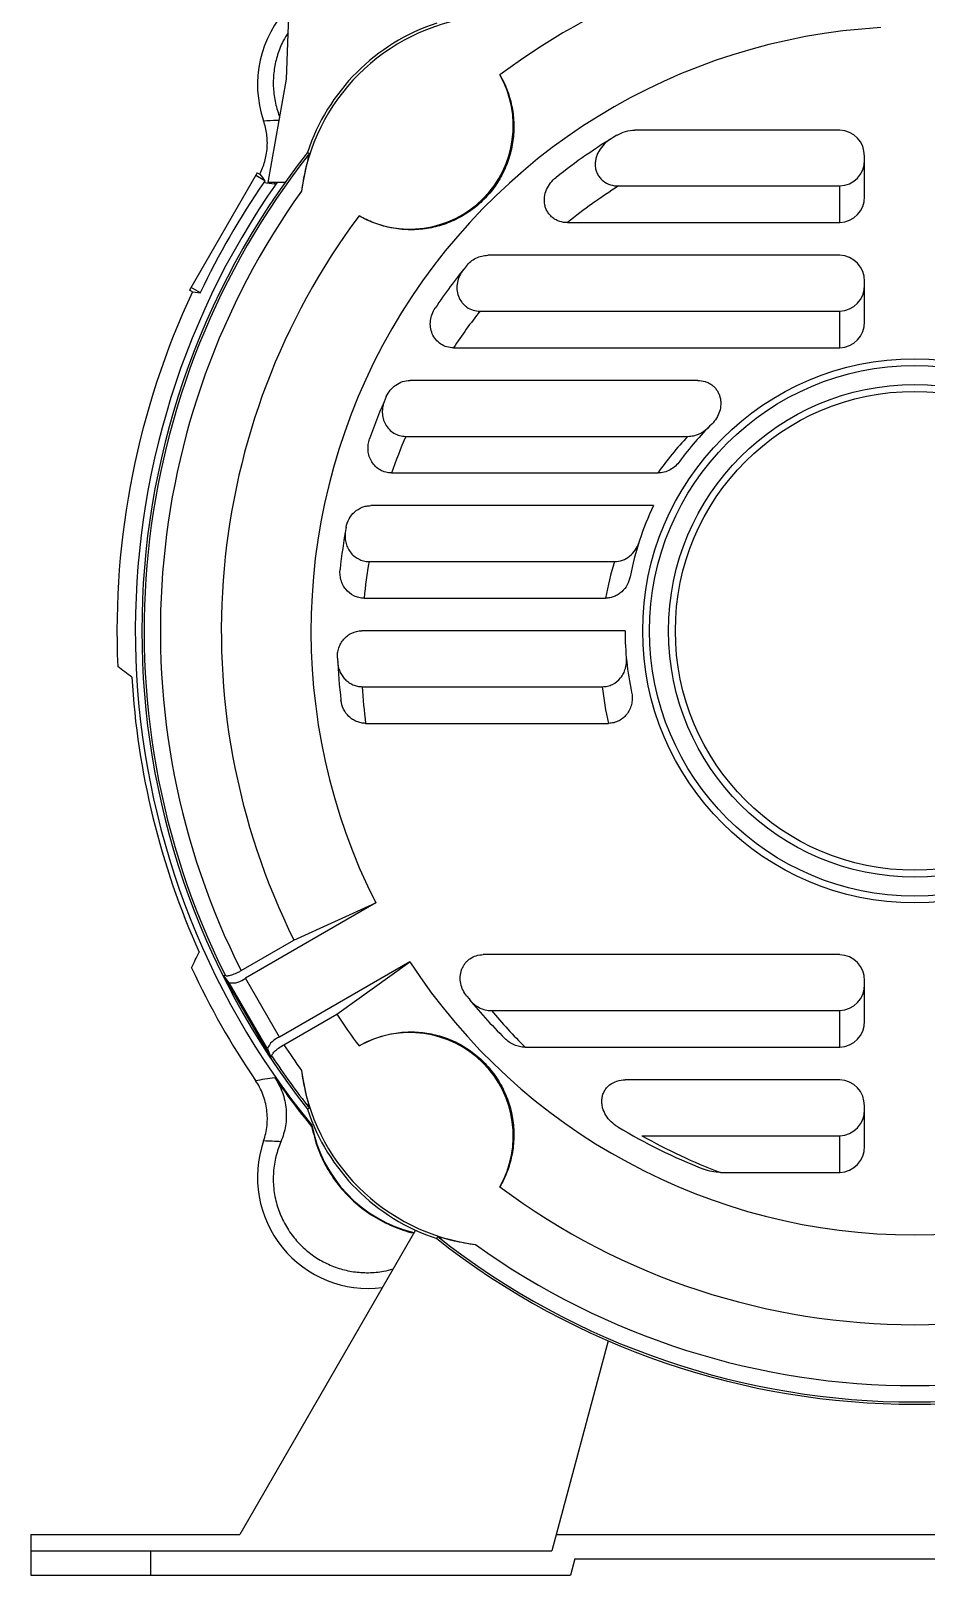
# Paper-space layout '_Left' of a CAD drawing. Header units: inches. Extents: x -3.25 to 5.04, y -3.47 to 5.05.
# Drawn here: x -3.25 to 0.04, y -3.47 to 2.2 of the extents above; entities that cross this region are included whole.
import ezdxf

# ---------------------------------------------------------------- set-up
doc = ezdxf.new("R2010")
doc.units = ezdxf.units.IN
doc.header["$MEASUREMENT"] = 0

psp = doc.layouts.new('_Left')

# ---------------------------------------------------------------- linework, layer by layer
at = {"color": 7, "linetype": 'Continuous', "lineweight": 25}
for p, q in [((-2.31, 2.0269), (-2.2296, 4.3283)), ((-2.377, 1.6469), (-2.31, 2.0269)), ((-0.275, 1.84), (-1.0294, 1.84)), ((-2.2331, 1.7576), (-2.2259, 1.7538)), ((-0.185, 1.5958), (-0.185, 1.7442)), ((-2.4173, 1.683), (-2.6662, 1.252)), ((-2.3894, 1.6538), (-2.423, 1.6732)), ((-2.4173, 1.683), (-2.4085, 1.6779)), ((-2.316, 1.6469), (-2.377, 1.6469)), ((-2.3541, 1.6408), (-2.3499, 1.6469)), ((-2.3512, 1.6469), (-2.3541, 1.6408)), ((-1.0888, 1.6347), (-0.275, 1.6347)), ((-0.275, 1.5), (-0.275, 1.6347)), ((-1.2769, 1.5), (-0.275, 1.5)), ((-0.275, 1.38), (-1.5694, 1.38)), ((-2.6557, 1.2459), (-2.6662, 1.252)), ((-2.6268, 1.2423), (-2.6605, 1.2618)), ((-0.185, 1.1358), (-0.185, 1.2842)), ((-2.6557, 1.2459), (-2.6268, 1.2423)), ((-1.5986, 1.1747), (-0.275, 1.1747)), ((-0.275, 1.04), (-0.275, 1.1747)), ((-1.696, 1.04), (-0.275, 1.04)), ((-0.7975, 0.92), (-1.8556, 0.92)), ((-1.8715, 0.7147), (-0.8338, 0.7147)), ((-1.9234, 0.58), (-0.9447, 0.58)), ((-0.9605, 0.46), (-2.0001, 0.46)), ((-2.0065, 0.2547), (-1.1041, 0.2547)), ((-2.0247, 0.12), (-1.1367, 0.12)), ((-1.065, 0), (-2.0332, 0)), ((-2.0314, -0.2053), (-1.1487, -0.2053)), ((-2.0189, -0.34), (-1.1264, -0.34)), ((-1.982, -1), (-2.461, -1.2765)), ((-2.2825, -1.1363), (-1.982, -1)), ((-2.4769, -1.2486), (-2.2825, -1.1363)), ((-0.275, -1.19), (-1.5864, -1.19)), ((-1.857, -1.2165), (-2.336, -1.4931)), ((-2.1253, -1.4085), (-1.857, -1.2165)), ((-2.5404, -1.2673), (-2.5359, -1.2647)), ((-2.5207, -1.2931), (-2.5404, -1.2673)), ((-2.3678, -1.5664), (-2.5404, -1.2673)), ((-2.3802, -1.5365), (-2.5207, -1.2931)), ((-2.336, -1.4931), (-2.461, -1.2765)), ((-0.185, -1.4342), (-0.185, -1.2858)), ((-2.3197, -1.5208), (-2.1253, -1.4085)), ((-1.5566, -1.3953), (-0.275, -1.3953)), ((-0.275, -1.53), (-0.275, -1.3953)), ((-1.4325, -1.53), (-0.275, -1.53)), ((-2.3802, -1.5365), (-2.3678, -1.5664)), ((-2.3678, -1.5664), (-2.3632, -1.5638)), ((-0.275, -1.65), (-1.0642, -1.65)), ((-2.2259, -1.7538), (-2.2331, -1.7576)), ((-0.185, -1.8942), (-0.185, -1.7458)), ((-1.0028, -1.8553), (-0.275, -1.8553)), ((-0.275, -1.99), (-0.275, -1.8553)), ((-0.7145, -1.99), (-0.275, -1.99)), ((-1.8359, -2.2023), (-2.4814, -3.3203)), ((-1.7576, -2.2331), (-1.7538, -2.2259)), ((-1.1273, -2.6087), (-1.334, -3.3803)), ((-3.25, -3.3203), (-3.25, -3.47)), ((-3.25, -3.3203), (-2.4814, -3.3203)), ((-1.3179, -3.3203), (1.3179, -3.3203)), ((-3.25, -3.3803), (-1.334, -3.3803)), ((-2.81, -3.3803), (-2.81, -3.47)), ((-1.2491, -3.41), (-1.2652, -3.47)), ((-1.2491, -3.41), (1.2491, -3.41)), ((-3.25, -3.47), (-1.2652, -3.47))]:
    psp.add_line(p, q, dxfattribs=at)
for radius in [1, 0.975, 0.905, 0.88]:
    psp.add_circle((0, 0), radius, dxfattribs=at)
for centre, radius, start, end in [((0, 0), 2.5497, 93.5337, 126.7439), ((-2.0082, 2.0082), 0.4084, 135.7416, 199.0977), ((-1.5238, 1.5238), 0.7367, 97.1448, 172.8552), ((-1.5238, 1.5238), 0.7469, 108.245, 161.755), ((0, 0), 2.22, 93.2278, 206.7722), ((-1.8562, 1.8562), 0.38, 240.5277, 29.4723), ((0, 0), 2.125, 121.0061, 128.3565), ((-0.2781, 1.7469), 0.0931, 358.3476, 88.0908), ((0, 0), 2.8419, 141.7945, 218.2055), ((0, 0), 2.8338, 141.7656, 206.5066), ((-0.278, 1.7276), 0.093, 271.8362, 1.7254), ((0, 0), 2.8659, 144.9255, 219.3244), ((0, 0), 2.9058, 145.4668, 154.6883), ((0, 0), 2.7738, 144.3807, 206.7521), ((0, -0.0846), 2.035, 122.3456, 128.862), ((-0.278, 1.593), 0.093, 271.8362, 1.7254), ((0, 0), 2.5497, 143.2561, 206.4663), ((-0.278, 1.287), 0.093, 358.2746, 88.1638), ((0, 0), 2.125, 140.871, 146.0741), ((-0.278, 1.2676), 0.093, 271.8362, 1.7254), ((0, 0), 2.9334, 154.8672, 182.5642), ((0, -0.0846), 2.035, 141.772, 146.4534), ((-0.278, 1.133), 0.093, 271.8362, 1.7254), ((0, 0), 2.125, 156.1074, 160.6051), ((0, 0), 1.065, 134.4703, 144.1908), ((0, -0.0846), 2.035, 156.8744, 160.9392), ((0, -0.0846), 1.155, 136.2126, 144.8732), ((0, 0), 1.065, 154.4102, 169.2328), ((0, 0), 2.125, 169.6897, 173.9133), ((0, -0.0846), 2.035, 170.4038, 174.2305), ((0, -0.0846), 1.155, 162.9195, 169.798), ((0, 0), 1.065, 180, 192.2073), ((0, 0), 2.125, 182.6976, 186.8928), ((0, 0), 2.8839, 183.3758, 204.1628), ((0, -0.0846), 2.035, 183.402, 187.2106), ((0, -0.0846), 1.155, 186.0014, 192.7766), ((-0.278, -1.283), 0.093, 358.2746, 88.1638), ((0, 0), 2.9334, 204.9744, 214.284), ((0, 0), 2.22, 213.2278, 326.7722), ((-2.5087, -1.2205), 0.0735, 260.5879, 310.3973), ((-0.278, -1.3024), 0.093, 271.8362, 1.7254), ((0, 0), 2.125, 219.1853, 224.8116), ((0, 0), 2.5497, 213.5337, 216.7439), ((0, -0.0846), 2.035, 220.0988, 225.258), ((-0.278, -1.437), 0.093, 271.8362, 1.7254), ((-2.3114, -1.5623), 0.0735, 109.6027, 159.4121), ((0, 0), 2.7738, 213.2479, 215.6193), ((-1.8562, -1.8562), 0.38, 330.5277, 119.4723), ((0, 0), 2.8338, 213.4934, 218.2344), ((0, 0), 2.8695, 214.8768, 219.3955), ((-1.5238, -1.5238), 0.7367, 187.1448, 262.8552), ((-0.2781, -1.7431), 0.0931, 358.3476, 88.0908), ((-1.5238, -1.5238), 0.7469, 198.245, 251.755), ((-0.278, -1.7624), 0.093, 271.8362, 1.7254), ((-1.7232, -1.7232), 0.5024, 190.6597, 256.4135), ((0, 0), 2.125, 239.0788, 248.5634), ((0, -0.0846), 2.035, 240.4763, 249.4438), ((-2.0082, -2.0082), 0.4084, 160.9023, 277.0841), ((-0.278, -1.897), 0.093, 271.8362, 1.7254), ((0, 0), 2.5497, 233.2561, 306.7439), ((0, 0), 2.8419, 231.7945, 308.2055), ((0, 0), 2.8338, 231.7656, 308.2344), ((0, 0), 2.7738, 234.3807, 305.6193)]:
    psp.add_arc(centre, radius, start, end, dxfattribs=at)
for points, knots in [([(-2.304, 2.1978), (-2.3102, 2.1882), (-2.3265, 2.1628), (-2.3439, 2.1174), (-2.3565, 2.0634), (-2.3601, 2.008), (-2.3546, 1.9522), (-2.3444, 1.912), (-2.336, 1.891), (-2.3346, 1.8874)], [0, 0, 0, 0, 0.103759, 0.273206, 0.440262, 0.611833, 0.785186, 0.963113, 1, 1, 1, 1]), ([(-1.5253, 2.0431), (-1.505, 2.0081), (-1.4905, 1.9707), (-1.48, 1.9209), (-1.4782, 1.9108), (-1.4756, 1.8906), (-1.4748, 1.8804), (-1.4733, 1.8499), (-1.474, 1.8295), (-1.4787, 1.7884), (-1.4829, 1.7676), (-1.4944, 1.7275), (-1.5018, 1.708), (-1.52, 1.67), (-1.5309, 1.6513), (-1.5555, 1.6166), (-1.5691, 1.6003), (-1.5992, 1.5701), (-1.6158, 1.5561), (-1.6505, 1.5314), (-1.6687, 1.5207), (-1.6974, 1.5068), (-1.7072, 1.5026), (-1.7269, 1.4951), (-1.7369, 1.4917), (-1.767, 1.483), (-1.7874, 1.4789), (-1.8184, 1.4752), (-1.8288, 1.4744), (-1.8494, 1.4737), (-1.8597, 1.4738), (-1.8902, 1.4752), (-1.9104, 1.4778), (-1.9404, 1.4841), (-1.9503, 1.4866), (-1.9697, 1.4923), (-1.9793, 1.4956), (-2.0075, 1.5064), (-2.0256, 1.5151), (-2.0431, 1.5253)], [0, 0, 0, 0, 0.125, 0.125, 0.15625, 0.15625, 0.1875, 0.1875, 0.25, 0.25, 0.3125, 0.3125, 0.375, 0.375, 0.4375, 0.4375, 0.5, 0.5, 0.5625, 0.5625, 0.625, 0.625, 0.65625, 0.65625, 0.6875, 0.6875, 0.75, 0.75, 0.78125, 0.78125, 0.8125, 0.8125, 0.875, 0.875, 0.90625, 0.90625, 0.9375, 0.9375, 1, 1, 1, 1]), ([(-2.4085, 1.6779), (-2.4007, 1.6928), (-2.3945, 1.7085), (-2.3852, 1.7412), (-2.3823, 1.7578), (-2.3804, 1.783), (-2.3803, 1.7914), (-2.3807, 1.8083), (-2.3814, 1.8168), (-2.3847, 1.842), (-2.3886, 1.8585), (-2.3941, 1.8746)], [0, 0, 0, 0, 0.25, 0.25, 0.5, 0.5, 0.625, 0.625, 0.75, 0.75, 1, 1, 1, 1]), ([(-1.0946, 1.8214), (-1.0848, 1.8273), (-1.0744, 1.8319), (-1.0525, 1.8382), (-1.041, 1.84), (-1.0294, 1.84)], [0, 0, 0, 0, 0.5, 0.5, 1, 1, 1, 1]), ([(-1.1182, 1.807), (-1.127, 1.8016), (-1.1349, 1.7953), (-1.1492, 1.781), (-1.1555, 1.7728), (-1.1632, 1.7597), (-1.1654, 1.7552), (-1.1693, 1.7459), (-1.1709, 1.741), (-1.1734, 1.7311), (-1.1742, 1.7261), (-1.175, 1.7159), (-1.1749, 1.7108), (-1.1739, 1.7006), (-1.1729, 1.6957), (-1.17, 1.686), (-1.168, 1.6812), (-1.1632, 1.6722), (-1.1603, 1.668), (-1.1537, 1.6602), (-1.15, 1.6566), (-1.138, 1.6471), (-1.1288, 1.6423), (-1.1093, 1.6361), (-1.0991, 1.6347), (-1.0888, 1.6347)], [0, 0, 0, 0, 0.125, 0.125, 0.25, 0.25, 0.3125, 0.3125, 0.375, 0.375, 0.4375, 0.4375, 0.5, 0.5, 0.5625, 0.5625, 0.625, 0.625, 0.6875, 0.6875, 0.75, 0.75, 0.875, 0.875, 1, 1, 1, 1]), ([(-2.2259, 1.7538), (-2.2258, 1.7537), (-2.2259, 1.7528), (-2.2267, 1.7498), (-2.2272, 1.7478), (-2.2291, 1.7411), (-2.2306, 1.7357), (-2.2336, 1.7244), (-2.2351, 1.7185), (-2.2382, 1.7064), (-2.2396, 1.7002), (-2.2439, 1.6812), (-2.2466, 1.6682), (-2.2511, 1.6421), (-2.2531, 1.6288), (-2.2548, 1.6154)], [0, 0, 0, 0, 0.0625, 0.0625, 0.125, 0.125, 0.25, 0.25, 0.375, 0.375, 0.5, 0.5, 0.75, 0.75, 1, 1, 1, 1]), ([(-1.2769, 1.5), (-1.2865, 1.5), (-1.2959, 1.5014), (-1.3096, 1.5057), (-1.3141, 1.5075), (-1.3226, 1.5119), (-1.3266, 1.5144), (-1.3342, 1.5202), (-1.3378, 1.5235), (-1.3442, 1.5306), (-1.347, 1.5344), (-1.3521, 1.5425), (-1.3542, 1.5469), (-1.3577, 1.5558), (-1.3591, 1.5603), (-1.3619, 1.5745), (-1.3622, 1.5841), (-1.3598, 1.6032), (-1.3573, 1.6125), (-1.3459, 1.639), (-1.3338, 1.6544), (-1.3187, 1.6664)], [0, 0, 0, 0, 0.125, 0.125, 0.1875, 0.1875, 0.25, 0.25, 0.3125, 0.3125, 0.375, 0.375, 0.4375, 0.4375, 0.5, 0.5, 0.625, 0.625, 0.75, 0.75, 1, 1, 1, 1]), ([(-1.6484, 1.341), (-1.6436, 1.347), (-1.6382, 1.3523), (-1.6265, 1.3618), (-1.62, 1.366), (-1.6065, 1.3728), (-1.5995, 1.3754), (-1.5847, 1.379), (-1.5771, 1.38), (-1.5694, 1.38)], [0, 0, 0, 0, 0.25, 0.25, 0.5, 0.5, 0.75, 0.75, 1, 1, 1, 1]), ([(-1.66, 1.3266), (-1.6654, 1.3199), (-1.6699, 1.3126), (-1.6772, 1.2971), (-1.6799, 1.2888), (-1.6832, 1.2721), (-1.6838, 1.2634), (-1.6826, 1.2463), (-1.6809, 1.238), (-1.675, 1.2217), (-1.6709, 1.2142), (-1.6631, 1.204), (-1.6602, 1.2007), (-1.654, 1.1948), (-1.6507, 1.1921), (-1.6402, 1.1847), (-1.6323, 1.1809), (-1.6159, 1.1759), (-1.6073, 1.1747), (-1.5986, 1.1747)], [0, 0, 0, 0, 0.125, 0.125, 0.25, 0.25, 0.375, 0.375, 0.5, 0.5, 0.625, 0.625, 0.6875, 0.6875, 0.75, 0.75, 0.875, 0.875, 1, 1, 1, 1]), ([(-1.696, 1.04), (-1.7044, 1.04), (-1.7125, 1.0411), (-1.7283, 1.0458), (-1.7359, 1.0493), (-1.7496, 1.0584), (-1.7559, 1.064), (-1.7663, 1.0767), (-1.7707, 1.0839), (-1.7771, 1.0991), (-1.7793, 1.1072), (-1.7814, 1.1235), (-1.7815, 1.1318), (-1.7795, 1.1482), (-1.7775, 1.1562), (-1.7717, 1.1717), (-1.7679, 1.1791), (-1.7632, 1.186)], [0, 0, 0, 0, 0.125, 0.125, 0.25, 0.25, 0.375, 0.375, 0.5, 0.5, 0.625, 0.625, 0.75, 0.75, 0.875, 0.875, 1, 1, 1, 1]), ([(-1.9429, 0.8607), (-1.9391, 0.8693), (-1.9343, 0.8771), (-1.9254, 0.8879), (-1.9222, 0.8914), (-1.9154, 0.8977), (-1.9118, 0.9006), (-1.9004, 0.9085), (-1.8919, 0.9128), (-1.8743, 0.9185), (-1.865, 0.92), (-1.8556, 0.92)], [0, 0, 0, 0, 0.25, 0.25, 0.375, 0.375, 0.5, 0.5, 0.75, 0.75, 1, 1, 1, 1]), ([(-0.7975, 0.92), (-0.7884, 0.92), (-0.7794, 0.9187), (-0.7664, 0.9147), (-0.7621, 0.913), (-0.754, 0.9089), (-0.7501, 0.9066), (-0.7428, 0.9013), (-0.7393, 0.8982), (-0.733, 0.8917), (-0.7301, 0.8882), (-0.725, 0.8807), (-0.7227, 0.8767), (-0.7189, 0.8684), (-0.7174, 0.8642), (-0.7149, 0.8554), (-0.7141, 0.8509), (-0.713, 0.8418), (-0.7129, 0.8373), (-0.7133, 0.8237), (-0.7149, 0.8146), (-0.7204, 0.7973), (-0.7243, 0.7889), (-0.7338, 0.7735), (-0.7396, 0.7664), (-0.7461, 0.76)], [0, 0, 0, 0, 0.125, 0.125, 0.1875, 0.1875, 0.25, 0.25, 0.3125, 0.3125, 0.375, 0.375, 0.4375, 0.4375, 0.5, 0.5, 0.5625, 0.5625, 0.625, 0.625, 0.75, 0.75, 0.875, 0.875, 1, 1, 1, 1]), ([(-1.9492, 0.8463), (-1.9522, 0.8393), (-1.9545, 0.8321), (-1.9573, 0.8173), (-1.958, 0.8096), (-1.9575, 0.7946), (-1.9564, 0.7871), (-1.9524, 0.7724), (-1.9496, 0.7654), (-1.9423, 0.7523), (-1.9377, 0.7461), (-1.9273, 0.7352), (-1.9213, 0.7305), (-1.9083, 0.7227), (-1.9014, 0.7197), (-1.8867, 0.7157), (-1.8791, 0.7147), (-1.8715, 0.7147)], [0, 0, 0, 0, 0.125, 0.125, 0.25, 0.25, 0.375, 0.375, 0.5, 0.5, 0.625, 0.625, 0.75, 0.75, 0.875, 0.875, 1, 1, 1, 1]), ([(-0.8338, 0.7147), (-0.8268, 0.7147), (-0.8198, 0.7155), (-0.8062, 0.7184), (-0.7995, 0.7207), (-0.7867, 0.7263), (-0.7807, 0.7297), (-0.7692, 0.7377), (-0.7637, 0.7423), (-0.7588, 0.7473)], [0, 0, 0, 0, 0.25, 0.25, 0.5, 0.5, 0.75, 0.75, 1, 1, 1, 1]), ([(-1.9234, 0.58), (-1.9308, 0.58), (-1.938, 0.5809), (-1.9521, 0.5847), (-1.959, 0.5875), (-1.9716, 0.5947), (-1.9775, 0.5991), (-1.9879, 0.6093), (-1.9925, 0.6151), (-2.0001, 0.6276), (-2.0032, 0.6342), (-2.0077, 0.6481), (-2.0092, 0.6553), (-2.0105, 0.6698), (-2.0104, 0.6771), (-2.0085, 0.6916), (-2.0069, 0.6987), (-2.0044, 0.7057)], [0, 0, 0, 0, 0.125, 0.125, 0.25, 0.25, 0.375, 0.375, 0.5, 0.5, 0.625, 0.625, 0.75, 0.75, 0.875, 0.875, 1, 1, 1, 1]), ([(-0.8637, 0.6231), (-0.8684, 0.6166), (-0.8737, 0.6108), (-0.8855, 0.6003), (-0.8921, 0.5956), (-0.906, 0.5881), (-0.9133, 0.5851), (-0.9288, 0.5811), (-0.9366, 0.58), (-0.9447, 0.58)], [0, 0, 0, 0, 0.25, 0.25, 0.5, 0.5, 0.75, 0.75, 1, 1, 1, 1]), ([(-2.0907, 0.3803), (-2.0887, 0.3912), (-2.0851, 0.4014), (-2.0745, 0.4207), (-2.0678, 0.4292), (-2.0515, 0.4439), (-2.0423, 0.4498), (-2.027, 0.4559), (-2.0217, 0.4574), (-2.011, 0.4595), (-2.0056, 0.46), (-2.0001, 0.46)], [0, 0, 0, 0, 0.25, 0.25, 0.5, 0.5, 0.75, 0.75, 0.875, 0.875, 1, 1, 1, 1]), ([(-2.0933, 0.3659), (-2.0944, 0.3593), (-2.0949, 0.3526), (-2.0946, 0.3393), (-2.0938, 0.3325), (-2.0908, 0.3195), (-2.0886, 0.3132), (-2.0831, 0.301), (-2.0796, 0.2951), (-2.0676, 0.2791), (-2.0571, 0.2701), (-2.0393, 0.261), (-2.0329, 0.2586), (-2.0199, 0.2555), (-2.0133, 0.2547), (-2.0065, 0.2547)], [0, 0, 0, 0, 0.125, 0.125, 0.25, 0.25, 0.375, 0.375, 0.5, 0.5, 0.75, 0.75, 0.875, 0.875, 1, 1, 1, 1]), ([(-1.1041, 0.2547), (-1.0939, 0.2547), (-1.0841, 0.2564), (-1.0651, 0.2632), (-1.0564, 0.2681), (-1.0405, 0.2806), (-1.0337, 0.2879), (-1.0223, 0.3045), (-1.0179, 0.3135), (-1.0148, 0.3231)], [0, 0, 0, 0, 0.25, 0.25, 0.5, 0.5, 0.75, 0.75, 1, 1, 1, 1]), ([(-2.0247, 0.12), (-2.0312, 0.12), (-2.0376, 0.1207), (-2.0501, 0.1237), (-2.0563, 0.1259), (-2.0737, 0.1344), (-2.084, 0.1427), (-2.0962, 0.1577), (-2.0997, 0.1632), (-2.1056, 0.1747), (-2.108, 0.1807), (-2.1133, 0.1994), (-2.1144, 0.2124), (-2.113, 0.2253)], [0, 0, 0, 0, 0.125, 0.125, 0.25, 0.25, 0.5, 0.5, 0.625, 0.625, 0.75, 0.75, 1, 1, 1, 1]), ([(-1.0462, 0.199), (-1.0483, 0.1882), (-1.052, 0.1781), (-1.0626, 0.159), (-1.0693, 0.1505), (-1.0815, 0.1395), (-1.0859, 0.1363), (-1.095, 0.1306), (-1.0998, 0.1281), (-1.11, 0.1241), (-1.1152, 0.1226), (-1.1259, 0.1205), (-1.1313, 0.12), (-1.1367, 0.12)], [0, 0, 0, 0, 0.25, 0.25, 0.5, 0.5, 0.625, 0.625, 0.75, 0.75, 0.875, 0.875, 1, 1, 1, 1]), ([(-2.1226, -0.1), (-2.1229, -0.0937), (-2.1227, -0.0875), (-2.121, -0.0752), (-2.1195, -0.069), (-2.1155, -0.0572), (-2.113, -0.0515), (-2.1069, -0.0407), (-2.1032, -0.0355), (-2.0951, -0.026), (-2.0906, -0.0217), (-2.0807, -0.0142), (-2.0752, -0.0108), (-2.0584, -0.0029), (-2.0459, 0), (-2.0332, 0)], [0, 0, 0, 0, 0.125, 0.125, 0.25, 0.25, 0.375, 0.375, 0.5, 0.5, 0.625, 0.625, 0.75, 0.75, 1, 1, 1, 1]), ([(-1.1487, -0.2053), (-1.1422, -0.2053), (-1.1358, -0.2046), (-1.1234, -0.2017), (-1.1172, -0.1995), (-1.0999, -0.1911), (-1.0897, -0.1829), (-1.0775, -0.168), (-1.0739, -0.1625), (-1.068, -0.1512), (-1.0656, -0.1452), (-1.0602, -0.1267), (-1.059, -0.1139), (-1.0602, -0.101)], [0, 0, 0, 0, 0.125, 0.125, 0.25, 0.25, 0.5, 0.5, 0.625, 0.625, 0.75, 0.75, 1, 1, 1, 1]), ([(-2.1219, -0.1144), (-2.1216, -0.1203), (-2.1208, -0.1262), (-2.1181, -0.1376), (-2.1163, -0.1433), (-2.1116, -0.1541), (-2.1089, -0.1593), (-2.1024, -0.1691), (-2.0987, -0.1737), (-2.0905, -0.1822), (-2.086, -0.186), (-2.0764, -0.1928), (-2.0712, -0.1957), (-2.0604, -0.2004), (-2.0548, -0.2022), (-2.0433, -0.2047), (-2.0374, -0.2053), (-2.0314, -0.2053)], [0, 0, 0, 0, 0.125, 0.125, 0.25, 0.25, 0.375, 0.375, 0.5, 0.5, 0.625, 0.625, 0.75, 0.75, 0.875, 0.875, 1, 1, 1, 1]), ([(-1.0409, -0.2252), (-1.0395, -0.2319), (-1.0387, -0.2387), (-1.0385, -0.2523), (-1.0391, -0.2593), (-1.0417, -0.2727), (-1.0437, -0.2792), (-1.0491, -0.2918), (-1.0524, -0.2979), (-1.0604, -0.309), (-1.0649, -0.3141), (-1.0753, -0.3232), (-1.0809, -0.327), (-1.093, -0.3334), (-1.0995, -0.3359), (-1.1127, -0.3392), (-1.1195, -0.34), (-1.1264, -0.34)], [0, 0, 0, 0, 0.125, 0.125, 0.25, 0.25, 0.375, 0.375, 0.5, 0.5, 0.625, 0.625, 0.75, 0.75, 0.875, 0.875, 1, 1, 1, 1]), ([(-2.0189, -0.34), (-2.0246, -0.34), (-2.0302, -0.3394), (-2.0413, -0.3372), (-2.0468, -0.3355), (-2.0572, -0.3312), (-2.0622, -0.3285), (-2.0716, -0.3223), (-2.0761, -0.3187), (-2.0883, -0.307), (-2.0951, -0.2976), (-2.105, -0.2774), (-2.1083, -0.2663), (-2.1096, -0.255)], [0, 0, 0, 0, 0.125, 0.125, 0.25, 0.25, 0.375, 0.375, 0.5, 0.5, 0.75, 0.75, 1, 1, 1, 1]), ([(-1.6471, -1.3426), (-1.6526, -1.3359), (-1.6572, -1.3287), (-1.6646, -1.3132), (-1.6674, -1.3049), (-1.6709, -1.2881), (-1.6715, -1.2794), (-1.6705, -1.2622), (-1.6688, -1.2538), (-1.6645, -1.2416), (-1.6627, -1.2376), (-1.6587, -1.23), (-1.6564, -1.2264), (-1.6512, -1.2195), (-1.6483, -1.2163), (-1.6421, -1.2103), (-1.6388, -1.2075), (-1.6282, -1.2001), (-1.6203, -1.1963), (-1.6038, -1.1913), (-1.5951, -1.19), (-1.5864, -1.19)], [0, 0, 0, 0, 0.125, 0.125, 0.25, 0.25, 0.375, 0.375, 0.5, 0.5, 0.5625, 0.5625, 0.625, 0.625, 0.6875, 0.6875, 0.75, 0.75, 0.875, 0.875, 1, 1, 1, 1]), ([(-2.5359, -1.2647), (-2.5353, -1.2655), (-2.5344, -1.2662), (-2.5321, -1.2671), (-2.5307, -1.2674), (-2.5272, -1.2675), (-2.5251, -1.2674), (-2.5206, -1.2668), (-2.5182, -1.2662), (-2.51, -1.264), (-2.5038, -1.2618), (-2.4939, -1.2574), (-2.4905, -1.2558), (-2.4837, -1.2524), (-2.4802, -1.2505), (-2.4769, -1.2486)], [0, 0, 0, 0, 0.125, 0.125, 0.25, 0.25, 0.375, 0.375, 0.5, 0.5, 0.75, 0.75, 0.875, 0.875, 1, 1, 1, 1]), ([(-1.6353, -1.357), (-1.6304, -1.3629), (-1.6251, -1.3681), (-1.6133, -1.3775), (-1.6069, -1.3816), (-1.5935, -1.3882), (-1.5865, -1.3908), (-1.5717, -1.3944), (-1.5642, -1.3953), (-1.5566, -1.3953)], [0, 0, 0, 0, 0.25, 0.25, 0.5, 0.5, 0.75, 0.75, 1, 1, 1, 1]), ([(-2.0431, -1.5253), (-2.0081, -1.505), (-1.9707, -1.4905), (-1.9209, -1.48), (-1.9108, -1.4782), (-1.8906, -1.4756), (-1.8804, -1.4748), (-1.8499, -1.4733), (-1.8295, -1.474), (-1.7884, -1.4787), (-1.7676, -1.4829), (-1.7275, -1.4944), (-1.708, -1.5018), (-1.67, -1.52), (-1.6513, -1.5309), (-1.6166, -1.5555), (-1.6003, -1.5691), (-1.5701, -1.5992), (-1.5561, -1.6158), (-1.5314, -1.6505), (-1.5207, -1.6687), (-1.5068, -1.6974), (-1.5026, -1.7072), (-1.4951, -1.7269), (-1.4917, -1.7369), (-1.483, -1.767), (-1.4789, -1.7874), (-1.4752, -1.8184), (-1.4744, -1.8288), (-1.4737, -1.8494), (-1.4738, -1.8597), (-1.4752, -1.8902), (-1.4778, -1.9104), (-1.4841, -1.9404), (-1.4866, -1.9503), (-1.4923, -1.9697), (-1.4956, -1.9793), (-1.5064, -2.0075), (-1.5151, -2.0256), (-1.5253, -2.0431)], [0, 0, 0, 0, 0.125, 0.125, 0.15625, 0.15625, 0.1875, 0.1875, 0.25, 0.25, 0.3125, 0.3125, 0.375, 0.375, 0.4375, 0.4375, 0.5, 0.5, 0.5625, 0.5625, 0.625, 0.625, 0.65625, 0.65625, 0.6875, 0.6875, 0.75, 0.75, 0.78125, 0.78125, 0.8125, 0.8125, 0.875, 0.875, 0.90625, 0.90625, 0.9375, 0.9375, 1, 1, 1, 1]), ([(-2.3632, -1.5638), (-2.3637, -1.5629), (-2.3638, -1.5618), (-2.3634, -1.5593), (-2.3629, -1.5579), (-2.3613, -1.5548), (-2.3602, -1.5532), (-2.3574, -1.5496), (-2.3557, -1.5477), (-2.3517, -1.5437), (-2.3495, -1.5417), (-2.3445, -1.5375), (-2.3417, -1.5353), (-2.3331, -1.529), (-2.3265, -1.5247), (-2.3197, -1.5208)], [0, 0, 0, 0, 0.125, 0.125, 0.25, 0.25, 0.375, 0.375, 0.5, 0.5, 0.625, 0.625, 0.75, 0.75, 1, 1, 1, 1]), ([(-1.4325, -1.53), (-1.4395, -1.53), (-1.4464, -1.5292), (-1.46, -1.5263), (-1.4668, -1.5241), (-1.4859, -1.5157), (-1.4976, -1.5076), (-1.5075, -1.4977)], [0, 0, 0, 0, 0.25, 0.25, 0.5, 0.5, 1, 1, 1, 1]), ([(-2.3541, -1.6408), (-2.3419, -1.6583), (-2.3323, -1.677), (-2.3215, -1.7066), (-2.3186, -1.7168), (-2.314, -1.7372), (-2.3125, -1.7474), (-2.3097, -1.7783), (-2.3105, -1.7992), (-2.3154, -1.8293), (-2.3176, -1.8392), (-2.3233, -1.8586), (-2.3268, -1.8682), (-2.3308, -1.8775)], [0, 0, 0, 0, 0.25, 0.25, 0.375, 0.375, 0.5, 0.5, 0.75, 0.75, 0.875, 0.875, 1, 1, 1, 1]), ([(-2.2548, -1.6154), (-2.2532, -1.6288), (-2.2512, -1.642), (-2.2465, -1.6685), (-2.2439, -1.6814), (-2.2396, -1.7002), (-2.2382, -1.7064), (-2.2351, -1.7185), (-2.2336, -1.7245), (-2.2305, -1.7358), (-2.229, -1.7412), (-2.2272, -1.7479), (-2.2267, -1.7498), (-2.2259, -1.7528), (-2.2258, -1.7537), (-2.2259, -1.7538)], [0, 0, 0, 0, 0.25, 0.25, 0.5, 0.5, 0.625, 0.625, 0.75, 0.75, 0.875, 0.875, 0.9375, 0.9375, 1, 1, 1, 1]), ([(-2.3941, -1.8746), (-2.3877, -1.8561), (-2.3836, -1.8373), (-2.3797, -1.7989), (-2.38, -1.7791), (-2.3838, -1.7505), (-2.3857, -1.741), (-2.3904, -1.7223), (-2.3933, -1.713), (-2.4038, -1.6857), (-2.4127, -1.6685), (-2.4237, -1.6524)], [0, 0, 0, 0, 0.25, 0.25, 0.5, 0.5, 0.625, 0.625, 0.75, 0.75, 1, 1, 1, 1]), ([(-1.0919, -1.823), (-1.1008, -1.8177), (-1.1089, -1.8115), (-1.1235, -1.7973), (-1.1301, -1.7891), (-1.1407, -1.7717), (-1.1448, -1.7624), (-1.1488, -1.7474), (-1.1497, -1.7423), (-1.1506, -1.7321), (-1.1506, -1.7269), (-1.1497, -1.7167), (-1.1488, -1.7116), (-1.1459, -1.7018), (-1.144, -1.697), (-1.1392, -1.6879), (-1.1363, -1.6836), (-1.1297, -1.6757), (-1.126, -1.6721), (-1.1139, -1.6625), (-1.1045, -1.6577), (-1.0849, -1.6515), (-1.0746, -1.65), (-1.0642, -1.65)], [0, 0, 0, 0, 0.125, 0.125, 0.25, 0.25, 0.375, 0.375, 0.4375, 0.4375, 0.5, 0.5, 0.5625, 0.5625, 0.625, 0.625, 0.6875, 0.6875, 0.75, 0.75, 0.875, 0.875, 1, 1, 1, 1]), ([(-2.2175, -1.8212), (-2.211, -1.8479), (-2.1981, -1.9014), (-2.1618, -1.9766), (-2.115, -2.045), (-2.0574, -2.1041), (-1.992, -2.1529), (-1.9198, -2.1896), (-1.8687, -2.2073), (-1.8424, -2.2129), (-1.8421, -2.213)], [0, 0, 0, 0, 0.1448141, 0.2895388, 0.4342495, 0.5758514, 0.7174567, 0.8578727, 0.9983061, 1, 1, 1, 1]), ([(-2.3308, -1.8775), (-2.3374, -1.8952), (-2.3507, -1.931), (-2.3594, -1.989), (-2.3586, -2.0492), (-2.3472, -2.1081), (-2.3258, -2.1641), (-2.2964, -2.2139), (-2.2592, -2.2579), (-2.2166, -2.2943), (-2.1687, -2.3234), (-2.1175, -2.3441), (-2.0634, -2.3565), (-2.0081, -2.3599), (-1.9586, -2.356), (-1.9293, -2.3474), (-1.9177, -2.344)], [0, 0, 0, 0, 0.0746058, 0.1512255, 0.2282587, 0.3077749, 0.3807629, 0.456053, 0.5260486, 0.5981426, 0.6670612, 0.737931, 0.8078006, 0.8795589, 0.9520625, 1, 1, 1, 1]), ([(-0.7145, -1.99), (-0.7252, -1.99), (-0.7357, -1.9889), (-0.7564, -1.9849), (-0.7667, -1.9819), (-0.7766, -1.978)], [0, 0, 0, 0, 0.5, 0.5, 1, 1, 1, 1]), ([(-1.7538, -2.2259), (-1.7537, -2.2258), (-1.7528, -2.2259), (-1.7498, -2.2267), (-1.7478, -2.2272), (-1.7411, -2.2291), (-1.7357, -2.2306), (-1.7244, -2.2336), (-1.7185, -2.2351), (-1.7064, -2.2382), (-1.7002, -2.2396), (-1.6812, -2.2439), (-1.6682, -2.2466), (-1.6421, -2.2511), (-1.6288, -2.2531), (-1.6154, -2.2548)], [0, 0, 0, 0, 0.0625, 0.0625, 0.125, 0.125, 0.25, 0.25, 0.375, 0.375, 0.5, 0.5, 0.75, 0.75, 1, 1, 1, 1])]:
    psp.add_open_spline(points, degree=3, knots=knots, dxfattribs=at)
at = {"color": 1, "linetype": 'Continuous', "lineweight": 25}
psp.add_open_spline([(-2.3941, 1.8746), (-2.3777, 1.8751), (-2.3585, 1.8757), (-2.3392, 1.877), (-2.3364, 1.8772)], degree=3, knots=[0, 0, 0, 0, 0.851652, 1, 1, 1, 1], dxfattribs=at)
at = {"color": 7, "linetype": 'Continuous', "lineweight": 25}
for points in [[(-2.4085, 1.6779), (-2.4018, 1.6697), (-2.3955, 1.6617), (-2.3894, 1.6538)], [(-2.3894, 1.6538), (-2.3908, 1.6516), (-2.3923, 1.6494), (-2.3938, 1.6472)], [(-2.3541, 1.6408), (-2.3674, 1.6429), (-2.3806, 1.645), (-2.3938, 1.6472)], [(-2.8789, -0.1698), (-2.8962, -0.157), (-2.9134, -0.1441), (-2.9305, -0.1312)], [(-2.6591, -1.2385), (-2.6499, -1.2192), (-2.6406, -1.1999), (-2.6312, -1.1805)], [(-2.4237, -1.6524), (-2.4007, -1.6483), (-2.3775, -1.6445), (-2.3541, -1.6408)], [(-2.2175, -1.8212), (-2.2174, -1.8195), (-2.2172, -1.8178), (-2.217, -1.8162)], [(-2.3308, -1.8775), (-2.3519, -1.876), (-2.373, -1.8751), (-2.3941, -1.8746)]]:
    psp.add_open_spline(points, degree=3, dxfattribs=at)

doc.saveas('drawing.dxf')
